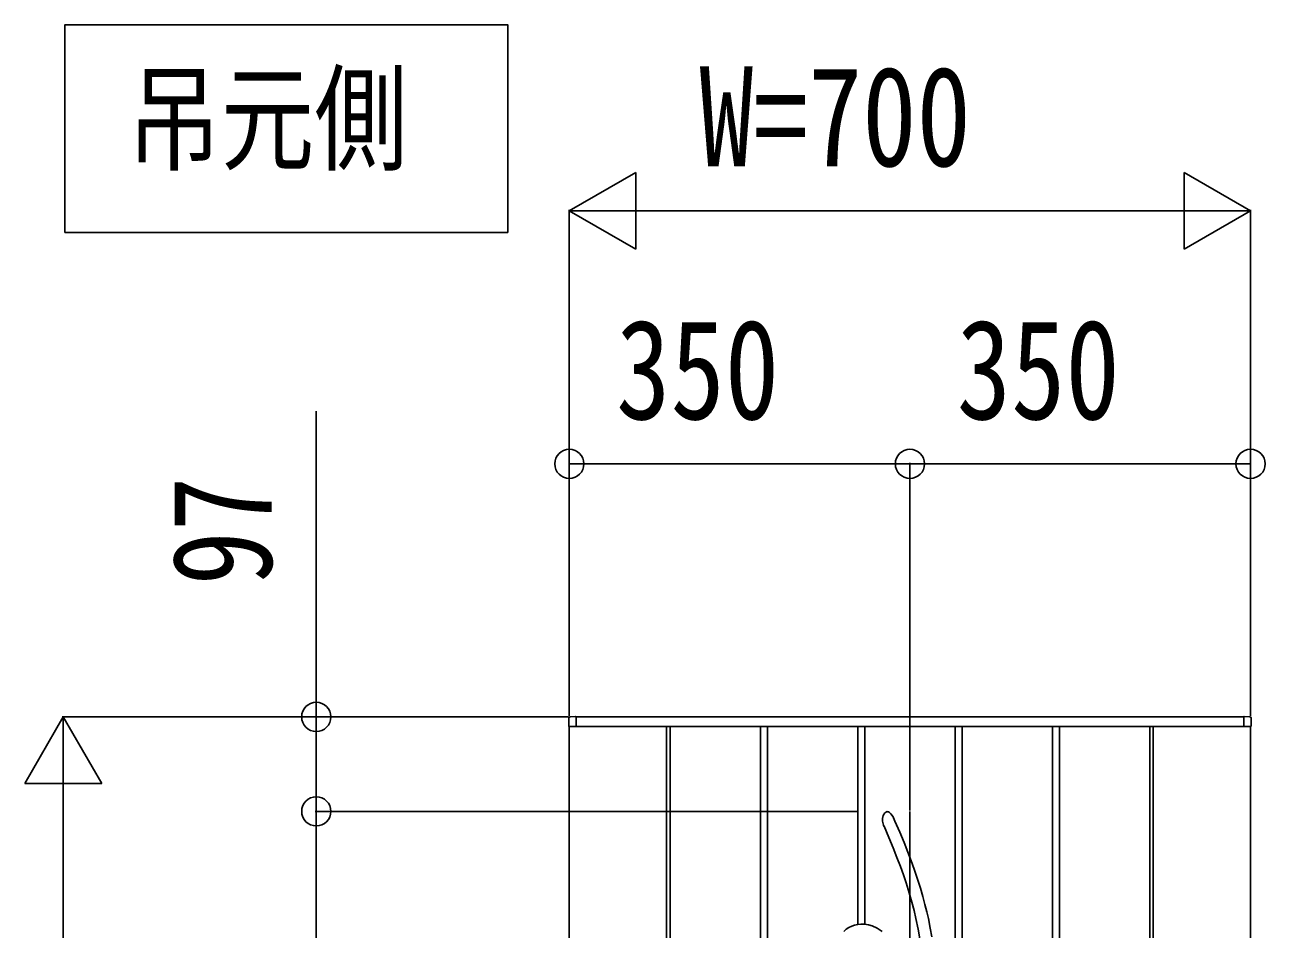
# Model space of a CAD drawing. Units: millimetres, scale not verified. Extents: x -14718 to 14718, y -10395 to 10395.
# Drawn here: x -13477 to -12202, y 8294 to 9224 of the extents above; entities that cross this region are included whole.
import ezdxf
from ezdxf.enums import TextEntityAlignment as Align

# ---------------------------------------------------------------- set-up
doc = ezdxf.new("R2010")
doc.units = ezdxf.units.MM
doc.header["$LTSCALE"] = 30
for name, color, linetype in [('0-1_USER1', 3, 'Continuous'), ('0-3_YKK_13', 4, 'Continuous'), ('0-4_YKK_A1', 4, 'Continuous'), ('0-5_YKK_D', 6, 'Continuous')]:
    doc.layers.add(name, color=color, linetype=linetype)
doc.styles.add('ＭＳ ゴシック', font='')
doc.styles.get('ＭＳ ゴシック').set_extended_font_data('MS Gothic')

msp = doc.modelspace()

# ---------------------------------------------------------------- linework, layer by layer
at = {"layer": '0-1_USER1'}
msp.add_lwpolyline([(-13435.7, 9010.22), (-13435.7, 9223.56), (-12980.76, 9223.56), (-12980.76, 9010.22)], close=True, dxfattribs=at)
at = {"layer": '0-3_YKK_13'}
msp.add_line((-12567.43, 8415.5), (-12567.43, 7415.5), dxfattribs=at)
for points in [[(-12594.11, 8400.23), (-12594.11, 8400.23), (-12594.13, 8400.26), (-12594.19, 8400.43), (-12594.55, 8401.37), (-12595.49, 8405.31), (-12595.56, 8408.17), (-12594.96, 8411.1), (-12594.39, 8412.39), (-12593.57, 8413.61), (-12592.7, 8414.45), (-12591.58, 8415.06), (-12590.8, 8415.22), (-12590, 8415.16), (-12589.36, 8414.96), (-12588.36, 8414.38), (-12587.04, 8413.11), (-12585.69, 8411.24), (-12584.47, 8409.12), (-12584.28, 8408.74)], [(-12594.11, 8400.23), (-12594.09, 8400.18), (-12589.12, 8388.66), (-12584.69, 8377.99), (-12580.76, 8368.07), (-12577.28, 8358.84), (-12574.19, 8350.22), (-12571.46, 8342.15), (-12568.22, 8331.85), (-12565.48, 8322.35), (-12563.18, 8313.54), (-12561.24, 8305.33), (-12558.98, 8294.48), (-12557.19, 8284.49), (-12555.75, 8275.23), (-12554.59, 8266.77)], [(-12544.96, 8286.56), (-12546.56, 8295.53), (-12548.55, 8305.41), (-12550.14, 8312.41), (-12551.98, 8319.89), (-12554.14, 8327.91), (-12556.66, 8336.54), (-12559.6, 8345.85), (-12563.03, 8355.95), (-12566.12, 8364.49), (-12569.59, 8373.65), (-12573.5, 8383.48), (-12577.9, 8394.06), (-12582.82, 8405.47), (-12584.29, 8408.74)], [(-12596.01, 8292.17), (-12601.05, 8295.35), (-12606.41, 8297.75), (-12610.14, 8298.84), (-12614.02, 8299.48), (-12618.06, 8299.59), (-12621.16, 8299.28), (-12624.26, 8298.63), (-12627.27, 8297.63), (-12630.14, 8296.27), (-12632.84, 8294.47), (-12635.28, 8292.18)]]:
    msp.add_lwpolyline(points, dxfattribs=at)
at = {"layer": '0-4_YKK_A1'}
for p, q in [((-12917.93, 8511.13), (-12917.93, 8503)), ((-12917.43, 8502.5), (-12917.43, 7322.5)), ((-12217.43, 8502.5), (-12917.43, 8502.5)), ((-12910.43, 8502.5), (-12917.43, 8502.5)), ((-12917.43, 8502.5), (-12910.73, 8502.5)), ((-12916.52, 8512.63), (-12910.96, 8512.97)), ((-12910.73, 8502.5), (-12910.73, 8502.5)), ((-12224.43, 8512.5), (-12910.43, 8512.5)), ((-12910.43, 8502.5), (-12910.43, 8512.5)), ((-12910.43, 8502.8), (-12910.43, 8512.47)), ((-12817.43, 8502.5), (-12817.43, 7322.5)), ((-12813.93, 8502.5), (-12813.93, 7322.5)), ((-12720.93, 8502.5), (-12720.93, 7322.5)), ((-12713.93, 8502.5), (-12713.93, 7322.5)), ((-12620.93, 8502.5), (-12620.93, 8299.3)), ((-12613.93, 8502.5), (-12613.93, 8299.46)), ((-12520.93, 8502.5), (-12520.93, 7978.47)), ((-12513.93, 8502.5), (-12513.93, 7983)), ((-12420.93, 8502.5), (-12420.93, 7322.5)), ((-12413.93, 8502.5), (-12413.93, 7322.5)), ((-12320.93, 8502.5), (-12320.93, 7322.5)), ((-12317.43, 8502.5), (-12317.43, 7322.5)), ((-12224.43, 8502.5), (-12224.43, 8512.5)), ((-12224.43, 8502.8), (-12224.43, 8512.47)), ((-12224.43, 8502.5), (-12217.43, 8502.5)), ((-12217.43, 8502.5), (-12224.13, 8502.5)), ((-12224.13, 8502.5), (-12224.13, 8502.5)), ((-12218.34, 8512.63), (-12223.9, 8512.97)), ((-12217.43, 8502.5), (-12217.43, 7322.5)), ((-12216.93, 8511.13), (-12216.93, 8503))]:
    msp.add_line(p, q, dxfattribs=at)
for centre, radius, start, end in [((-12916.43, 8511.13), 1.5, 93.5, 180), ((-12917.43, 8503), 0.5, 180, 270), ((-12910.93, 8512.47), 0.5, 0, 93.5), ((-12910.73, 8502.8), 0.3, 270, 0), ((-12223.93, 8512.47), 0.5, 86.5, 180), ((-12224.13, 8502.8), 0.3, 180, 270), ((-12218.43, 8511.13), 1.5, 0, 86.5), ((-12217.43, 8503), 0.5, 270, 0)]:
    msp.add_arc(centre, radius, start, end, dxfattribs=at)
at = {"layer": '0-5_YKK_D'}
for p, q in [((-12917.43, 9032.5), (-12849.02, 9072)), ((-12849.02, 8993), (-12849.02, 9072)), ((-12217.43, 9032.5), (-12285.85, 9072)), ((-12285.85, 9072), (-12285.85, 8993)), ((-12917.43, 8514.5), (-12917.43, 9033.5)), ((-12917.43, 9032.5), (-12849.02, 8993)), ((-12917.43, 9032.5), (-12780.6, 9032.5)), ((-12838.43, 9032.5), (-12296.43, 9032.5)), ((-12217.43, 9032.5), (-12354.27, 9032.5)), ((-12217.43, 9032.5), (-12285.85, 8993)), ((-12217.43, 8514.5), (-12217.43, 9033.5)), ((-12917.43, 8513.5), (-12917.43, 8773.5)), ((-12567.43, 8772.5), (-12917.43, 8772.5)), ((-12567.43, 8416.5), (-12567.43, 8773.5)), ((-12567.43, 8416.5), (-12567.43, 8773.5)), ((-12567.43, 8772.5), (-12217.43, 8772.5)), ((-12217.43, 8513.5), (-12217.43, 8773.5)), ((-13437.43, 8512.5), (-13476.93, 8444.08)), ((-12919.43, 8512.5), (-13438.43, 8512.5)), ((-13437.43, 8512.5), (-13397.93, 8444.08)), ((-13437.43, 8512.5), (-13437.43, 8375.67)), ((-12918.43, 8512.5), (-13178.43, 8512.5)), ((-13476.93, 8444.08), (-13397.93, 8444.08)), ((-13437.43, 8433.5), (-13437.43, 7391.5)), ((-12621.93, 8415.5), (-13178.43, 8415.5)), ((-12621.93, 8415.5), (-13178.43, 8415.5)), ((-13177.43, 8415.5), (-13177.43, 7415.5))]:
    msp.add_line(p, q, dxfattribs=at)
msp.add_lwpolyline([(-13177.43, 8415.5), (-13177.43, 8512.5), (-13177.43, 8826.77)], dxfattribs=at)
for centre in [(-12917.43, 8772.5), (-12567.43, 8772.5), (-12567.43, 8772.5), (-12217.43, 8772.5), (-13177.43, 8512.5), (-13177.43, 8415.5), (-13177.43, 8415.5)]:
    msp.add_circle(centre, 15, dxfattribs=at)

# ---------------------------------------------------------------- texts
at = {"layer": '0-1_USER1', "style": 'ＭＳ ゴシック', "width": 0.8}
msp.add_text('吊元側', height=87.98, dxfattribs=at).set_placement((-13371.43, 9056.89), align=Align.BOTTOM_LEFT)
at = {"layer": '0-5_YKK_D', "style": 'ＭＳ ゴシック', "width": 0.8}
for s, p in [('W=700', (-12783.97, 9047.5)), ('350', (-12869.37, 8787.5)), ('350', (-12519.37, 8787.5))]:
    msp.add_text(s, height=102.6, dxfattribs=at).set_placement(p, align=Align.BOTTOM_LEFT)
msp.add_text('97', height=102.6, rotation=90, dxfattribs=at).set_placement((-13192.43, 8647.5), align=Align.BOTTOM_LEFT)

doc.saveas('drawing.dxf')
